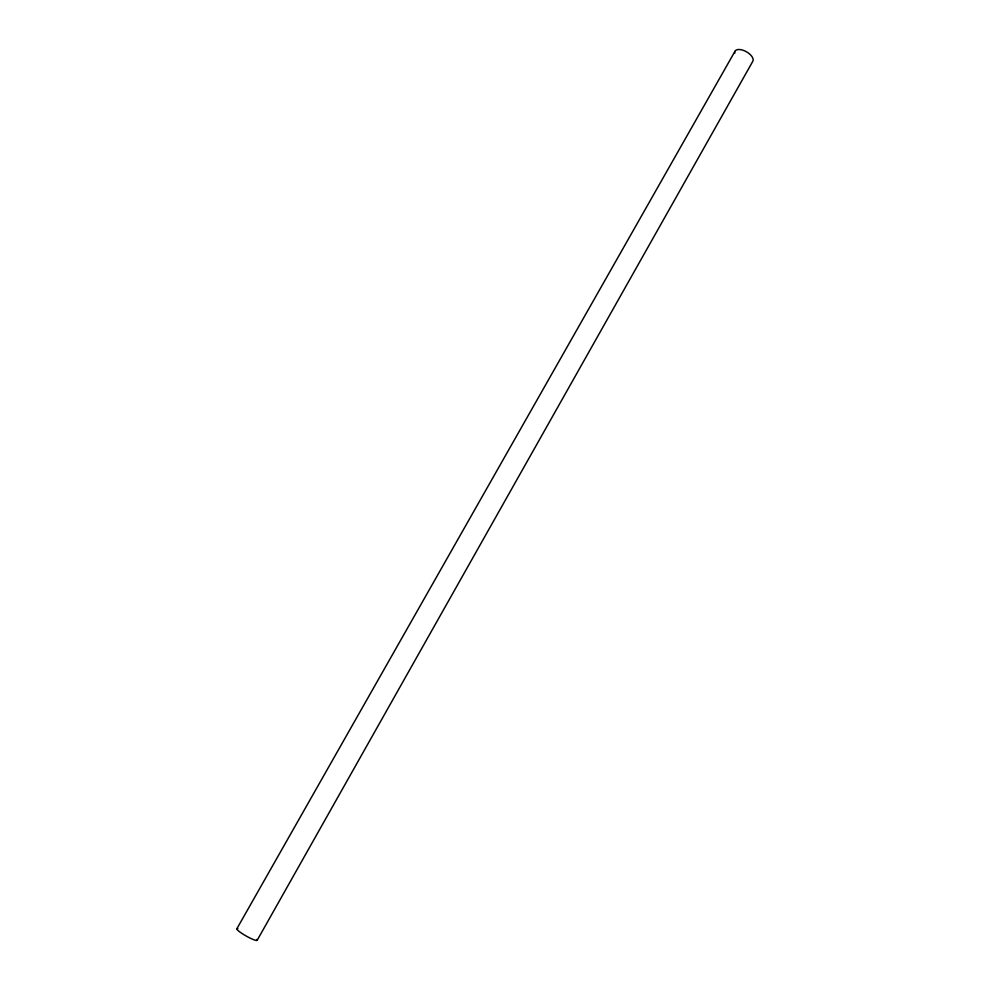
<?xml version="1.0" encoding="UTF-8"?>
<svg xmlns="http://www.w3.org/2000/svg" width="990" height="990" viewBox="0 0 990 990"><rect width="100%" height="100%" fill="white"/><g stroke="black" fill="none" stroke-linecap="round" stroke-linejoin="round"><path stroke-width="1.49" d="M257.214 940.215L752.672 61.529A10.259 5.123 29.5 0 0 744.876 50.973A10.259 5.123 29.5 0 0 734.704 53.312M236.919 928.657L734.778 51.653M256.818 939.436A11.719 1.683 29.5 0 1 245.941 935.884A11.719 1.683 29.5 0 1 237.922 928.67"/></g></svg>
